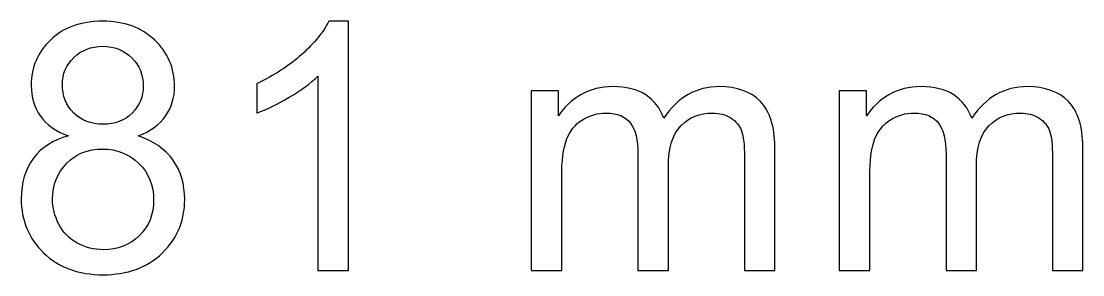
# Model space of a CAD drawing. Header units: millimetres. Extents: x -69 to 39, y -9 to 54.
# Drawn here: x -24.22 to -9.1, y 47.14 to 50.75 of the extents above; entities that cross this region are included whole.
import ezdxf

# ---------------------------------------------------------------- set-up
doc = ezdxf.new("R2010")
doc.units = ezdxf.units.MM
doc.header["$MEASUREMENT"] = 0
doc.layers.add('BG_SILKSCREEN_TOP', color=7, linetype='Continuous')

msp = doc.modelspace()

# ---------------------------------------------------------------- linework, layer by layer
at = {"layer": 'BG_SILKSCREEN_TOP'}
for points, knots in [([(-23.5468, 49.1133), (-23.727, 49.1791), (-23.8604, 49.273), (-23.9476, 49.3956), (-23.9476, 49.3956), (-24.0341, 49.5174), (-24.0777, 49.664), (-24.0777, 49.8343), (-24.0777, 49.8343), (-24.0777, 50.092), (-23.9855, 50.3076), (-23.8003, 50.483), (-23.8003, 50.483), (-23.6151, 50.6583), (-23.3698, 50.7464), (-23.0628, 50.7464), (-23.0628, 50.7464), (-22.7541, 50.7464), (-22.5055, 50.6567), (-22.317, 50.4772), (-22.317, 50.4772), (-22.1293, 50.2978), (-22.0355, 50.0796), (-22.0355, 49.822), (-22.0355, 49.822), (-22.0355, 49.6582), (-22.0783, 49.5158), (-22.1639, 49.394), (-22.1639, 49.394), (-22.2503, 49.273), (-22.3804, 49.1791), (-22.5557, 49.1133), (-22.5557, 49.1133), (-22.3392, 49.0425), (-22.1738, 48.9289), (-22.0602, 48.7709), (-22.0602, 48.7709), (-21.9474, 48.6136), (-21.8906, 48.4251), (-21.8906, 48.207), (-21.8906, 48.207), (-21.8906, 47.9041), (-21.9976, 47.6506), (-22.2108, 47.4448), (-22.2108, 47.4448), (-22.4248, 47.239), (-22.7063, 47.1361), (-23.0553, 47.1361), (-23.0553, 47.1361), (-23.4044, 47.1361), (-23.685, 47.239), (-23.8991, 47.4456), (-23.8991, 47.4456), (-24.1131, 47.6522), (-24.2201, 47.9099), (-24.2201, 48.2185), (-24.2201, 48.2185), (-24.2201, 48.4482), (-24.1616, 48.6408), (-24.0448, 48.7964), (-24.0448, 48.7964), (-23.9287, 48.9511), (-23.7624, 49.0573), (-23.5468, 49.1133)], [0, 0, 0, 0, 0.0625, 0.0625, 0.0625, 0.0625, 0.125, 0.125, 0.125, 0.125, 0.1875, 0.1875, 0.1875, 0.1875, 0.25, 0.25, 0.25, 0.25, 0.3125, 0.3125, 0.3125, 0.3125, 0.375, 0.375, 0.375, 0.375, 0.4375, 0.4375, 0.4375, 0.4375, 0.5, 0.5, 0.5, 0.5, 0.5625, 0.5625, 0.5625, 0.5625, 0.625, 0.625, 0.625, 0.625, 0.6875, 0.6875, 0.6875, 0.6875, 0.75, 0.75, 0.75, 0.75, 0.8125, 0.8125, 0.8125, 0.8125, 0.875, 0.875, 0.875, 0.875, 0.9375, 0.9375, 0.9375, 0.9375, 1, 1, 1, 1]), ([(-19.5592, 47.1962), (-19.5592, 47.1962), (-19.993, 47.1962), (-19.993, 47.1962), (-19.993, 47.1962), (-19.993, 47.1962), (-19.993, 49.9619), (-19.993, 49.9619), (-19.993, 49.9619), (-20.0975, 49.8623), (-20.2342, 49.7627), (-20.4037, 49.6631), (-20.4037, 49.6631), (-20.5741, 49.5635), (-20.7264, 49.4886), (-20.8614, 49.4392), (-20.8614, 49.4392), (-20.8614, 49.4392), (-20.8614, 49.8582), (-20.8614, 49.8582), (-20.8614, 49.8582), (-20.6186, 49.9726), (-20.4062, 50.1109), (-20.2243, 50.2731), (-20.2243, 50.2731), (-20.0432, 50.4361), (-19.914, 50.5933), (-19.8382, 50.7464), (-19.8382, 50.7464), (-19.8382, 50.7464), (-19.5592, 50.7464), (-19.5592, 50.7464), (-19.5592, 50.7464), (-19.5592, 50.7464), (-19.5592, 47.1962), (-19.5592, 47.1962)], [0, 0, 0, 0, 0.1111111, 0.1111111, 0.1111111, 0.1111111, 0.2222222, 0.2222222, 0.2222222, 0.2222222, 0.3333333, 0.3333333, 0.3333333, 0.3333333, 0.4444444, 0.4444444, 0.4444444, 0.4444444, 0.5555556, 0.5555556, 0.5555556, 0.5555556, 0.6666667, 0.6666667, 0.6666667, 0.6666667, 0.7777778, 0.7777778, 0.7777778, 0.7777778, 0.8888889, 0.8888889, 0.8888889, 0.8888889, 1, 1, 1, 1]), ([(-23.634, 49.8492), (-23.634, 49.6821), (-23.5797, 49.5454), (-23.4727, 49.4392), (-23.4727, 49.4392), (-23.3648, 49.3331), (-23.2249, 49.2796), (-23.0529, 49.2796), (-23.0529, 49.2796), (-22.8858, 49.2796), (-22.7483, 49.3322), (-22.6413, 49.4376), (-22.6413, 49.4376), (-22.5343, 49.543), (-22.4816, 49.6722), (-22.4816, 49.8245), (-22.4816, 49.8245), (-22.4816, 49.9842), (-22.5359, 50.1175), (-22.6462, 50.2262), (-22.6462, 50.2262), (-22.7565, 50.3348), (-22.8932, 50.3891), (-23.0578, 50.3891), (-23.0578, 50.3891), (-23.2233, 50.3891), (-23.3607, 50.3356), (-23.4702, 50.2303), (-23.4702, 50.2303), (-23.5797, 50.1241), (-23.634, 49.9965), (-23.634, 49.8492)], [0, 0, 0, 0, 0.125, 0.125, 0.125, 0.125, 0.25, 0.25, 0.25, 0.25, 0.375, 0.375, 0.375, 0.375, 0.5, 0.5, 0.5, 0.5, 0.625, 0.625, 0.625, 0.625, 0.75, 0.75, 0.75, 0.75, 0.875, 0.875, 0.875, 0.875, 1, 1, 1, 1]), ([(-16.9539, 47.1962), (-16.9539, 47.1962), (-16.9539, 49.757), (-16.9539, 49.757), (-16.9539, 49.757), (-16.9539, 49.757), (-16.5662, 49.757), (-16.5662, 49.757), (-16.5662, 49.757), (-16.5662, 49.757), (-16.5662, 49.3981), (-16.5662, 49.3981), (-16.5662, 49.3981), (-16.4856, 49.5232), (-16.3786, 49.6244), (-16.2452, 49.7002), (-16.2452, 49.7002), (-16.1119, 49.7767), (-15.9596, 49.8154), (-15.7892, 49.8154), (-15.7892, 49.8154), (-15.5999, 49.8154), (-15.4443, 49.7759), (-15.3233, 49.6969), (-15.3233, 49.6969), (-15.2015, 49.6179), (-15.1159, 49.5084), (-15.0665, 49.3668), (-15.0665, 49.3668), (-14.8632, 49.6656), (-14.5998, 49.8154), (-14.2755, 49.8154), (-14.2755, 49.8154), (-14.0211, 49.8154), (-13.826, 49.7446), (-13.6894, 49.6039), (-13.6894, 49.6039), (-13.5528, 49.4631), (-13.4844, 49.2466), (-13.4844, 48.9544), (-13.4844, 48.9544), (-13.4844, 48.9544), (-13.4844, 47.1962), (-13.4844, 47.1962), (-13.4844, 47.1962), (-13.4844, 47.1962), (-13.9158, 47.1962), (-13.9158, 47.1962), (-13.9158, 47.1962), (-13.9158, 47.1962), (-13.9158, 48.8095), (-13.9158, 48.8095), (-13.9158, 48.8095), (-13.9158, 48.9832), (-13.9297, 49.1083), (-13.9577, 49.1849), (-13.9577, 49.1849), (-13.9865, 49.2606), (-14.0376, 49.3224), (-14.1108, 49.3693), (-14.1108, 49.3693), (-14.1849, 49.4154), (-14.2722, 49.4392), (-14.3718, 49.4392), (-14.3718, 49.4392), (-14.552, 49.4392), (-14.701, 49.3791), (-14.8204, 49.259), (-14.8204, 49.259), (-14.9389, 49.1396), (-14.999, 48.9478), (-14.999, 48.6844), (-14.999, 48.6844), (-14.999, 48.6844), (-14.999, 47.1962), (-14.999, 47.1962), (-14.999, 47.1962), (-14.999, 47.1962), (-15.4328, 47.1962), (-15.4328, 47.1962), (-15.4328, 47.1962), (-15.4328, 47.1962), (-15.4328, 48.8598), (-15.4328, 48.8598), (-15.4328, 48.8598), (-15.4328, 49.0532), (-15.4682, 49.1981), (-15.539, 49.2944), (-15.539, 49.2944), (-15.6098, 49.3907), (-15.725, 49.4392), (-15.8863, 49.4392), (-15.8863, 49.4392), (-16.0082, 49.4392), (-16.1209, 49.4071), (-16.2246, 49.3421), (-16.2246, 49.3421), (-16.3284, 49.2779), (-16.4041, 49.1841), (-16.4502, 49.0606), (-16.4502, 49.0606), (-16.4971, 48.9363), (-16.5201, 48.7577), (-16.5201, 48.5247), (-16.5201, 48.5247), (-16.5201, 48.5247), (-16.5201, 47.1962), (-16.5201, 47.1962), (-16.5201, 47.1962), (-16.5201, 47.1962), (-16.9539, 47.1962), (-16.9539, 47.1962)], [0, 0, 0, 0, 0.0357143, 0.0357143, 0.0357143, 0.0357143, 0.0714286, 0.0714286, 0.0714286, 0.0714286, 0.1071429, 0.1071429, 0.1071429, 0.1071429, 0.1428571, 0.1428571, 0.1428571, 0.1428571, 0.1785714, 0.1785714, 0.1785714, 0.1785714, 0.2142857, 0.2142857, 0.2142857, 0.2142857, 0.25, 0.25, 0.25, 0.25, 0.2857143, 0.2857143, 0.2857143, 0.2857143, 0.3214286, 0.3214286, 0.3214286, 0.3214286, 0.3571429, 0.3571429, 0.3571429, 0.3571429, 0.3928571, 0.3928571, 0.3928571, 0.3928571, 0.4285714, 0.4285714, 0.4285714, 0.4285714, 0.4642857, 0.4642857, 0.4642857, 0.4642857, 0.5, 0.5, 0.5, 0.5, 0.5357143, 0.5357143, 0.5357143, 0.5357143, 0.5714286, 0.5714286, 0.5714286, 0.5714286, 0.6071429, 0.6071429, 0.6071429, 0.6071429, 0.6428571, 0.6428571, 0.6428571, 0.6428571, 0.6785714, 0.6785714, 0.6785714, 0.6785714, 0.7142857, 0.7142857, 0.7142857, 0.7142857, 0.75, 0.75, 0.75, 0.75, 0.7857143, 0.7857143, 0.7857143, 0.7857143, 0.8214286, 0.8214286, 0.8214286, 0.8214286, 0.8571429, 0.8571429, 0.8571429, 0.8571429, 0.8928571, 0.8928571, 0.8928571, 0.8928571, 0.9285714, 0.9285714, 0.9285714, 0.9285714, 0.9642857, 0.9642857, 0.9642857, 0.9642857, 1, 1, 1, 1]), ([(-12.5655, 47.1962), (-12.5655, 47.1962), (-12.5655, 49.757), (-12.5655, 49.757), (-12.5655, 49.757), (-12.5655, 49.757), (-12.1778, 49.757), (-12.1778, 49.757), (-12.1778, 49.757), (-12.1778, 49.757), (-12.1778, 49.3981), (-12.1778, 49.3981), (-12.1778, 49.3981), (-12.0972, 49.5232), (-11.9902, 49.6244), (-11.8568, 49.7002), (-11.8568, 49.7002), (-11.7235, 49.7767), (-11.5712, 49.8154), (-11.4008, 49.8154), (-11.4008, 49.8154), (-11.2115, 49.8154), (-11.0559, 49.7759), (-10.9349, 49.6969), (-10.9349, 49.6969), (-10.8131, 49.6179), (-10.7275, 49.5084), (-10.6781, 49.3668), (-10.6781, 49.3668), (-10.4748, 49.6656), (-10.2114, 49.8154), (-9.8871, 49.8154), (-9.8871, 49.8154), (-9.6327, 49.8154), (-9.4376, 49.7446), (-9.301, 49.6039), (-9.301, 49.6039), (-9.1644, 49.4631), (-9.096, 49.2466), (-9.096, 48.9544), (-9.096, 48.9544), (-9.096, 48.9544), (-9.096, 47.1962), (-9.096, 47.1962), (-9.096, 47.1962), (-9.096, 47.1962), (-9.5274, 47.1962), (-9.5274, 47.1962), (-9.5274, 47.1962), (-9.5274, 47.1962), (-9.5274, 48.8095), (-9.5274, 48.8095), (-9.5274, 48.8095), (-9.5274, 48.9832), (-9.5413, 49.1083), (-9.5693, 49.1849), (-9.5693, 49.1849), (-9.5981, 49.2606), (-9.6492, 49.3224), (-9.7224, 49.3693), (-9.7224, 49.3693), (-9.7965, 49.4154), (-9.8838, 49.4392), (-9.9834, 49.4392), (-9.9834, 49.4392), (-10.1636, 49.4392), (-10.3126, 49.3791), (-10.432, 49.259), (-10.432, 49.259), (-10.5505, 49.1396), (-10.6106, 48.9478), (-10.6106, 48.6844), (-10.6106, 48.6844), (-10.6106, 48.6844), (-10.6106, 47.1962), (-10.6106, 47.1962), (-10.6106, 47.1962), (-10.6106, 47.1962), (-11.0444, 47.1962), (-11.0444, 47.1962), (-11.0444, 47.1962), (-11.0444, 47.1962), (-11.0444, 48.8598), (-11.0444, 48.8598), (-11.0444, 48.8598), (-11.0444, 49.0532), (-11.0798, 49.1981), (-11.1506, 49.2944), (-11.1506, 49.2944), (-11.2214, 49.3907), (-11.3366, 49.4392), (-11.4979, 49.4392), (-11.4979, 49.4392), (-11.6198, 49.4392), (-11.7325, 49.4071), (-11.8362, 49.3421), (-11.8362, 49.3421), (-11.94, 49.2779), (-12.0157, 49.1841), (-12.0618, 49.0606), (-12.0618, 49.0606), (-12.1087, 48.9363), (-12.1317, 48.7577), (-12.1317, 48.5247), (-12.1317, 48.5247), (-12.1317, 48.5247), (-12.1317, 47.1962), (-12.1317, 47.1962), (-12.1317, 47.1962), (-12.1317, 47.1962), (-12.5655, 47.1962), (-12.5655, 47.1962)], [0, 0, 0, 0, 0.0357143, 0.0357143, 0.0357143, 0.0357143, 0.0714286, 0.0714286, 0.0714286, 0.0714286, 0.1071429, 0.1071429, 0.1071429, 0.1071429, 0.1428571, 0.1428571, 0.1428571, 0.1428571, 0.1785714, 0.1785714, 0.1785714, 0.1785714, 0.2142857, 0.2142857, 0.2142857, 0.2142857, 0.25, 0.25, 0.25, 0.25, 0.2857143, 0.2857143, 0.2857143, 0.2857143, 0.3214286, 0.3214286, 0.3214286, 0.3214286, 0.3571429, 0.3571429, 0.3571429, 0.3571429, 0.3928571, 0.3928571, 0.3928571, 0.3928571, 0.4285714, 0.4285714, 0.4285714, 0.4285714, 0.4642857, 0.4642857, 0.4642857, 0.4642857, 0.5, 0.5, 0.5, 0.5, 0.5357143, 0.5357143, 0.5357143, 0.5357143, 0.5714286, 0.5714286, 0.5714286, 0.5714286, 0.6071429, 0.6071429, 0.6071429, 0.6071429, 0.6428571, 0.6428571, 0.6428571, 0.6428571, 0.6785714, 0.6785714, 0.6785714, 0.6785714, 0.7142857, 0.7142857, 0.7142857, 0.7142857, 0.75, 0.75, 0.75, 0.75, 0.7857143, 0.7857143, 0.7857143, 0.7857143, 0.8214286, 0.8214286, 0.8214286, 0.8214286, 0.8571429, 0.8571429, 0.8571429, 0.8571429, 0.8928571, 0.8928571, 0.8928571, 0.8928571, 0.9285714, 0.9285714, 0.9285714, 0.9285714, 0.9642857, 0.9642857, 0.9642857, 0.9642857, 1, 1, 1, 1]), ([(-23.7739, 48.2161), (-23.7739, 48.0926), (-23.7443, 47.9724), (-23.6859, 47.8572), (-23.6859, 47.8572), (-23.6274, 47.7411), (-23.5402, 47.6514), (-23.4241, 47.588), (-23.4241, 47.588), (-23.308, 47.5246), (-23.1838, 47.4925), (-23.0504, 47.4925), (-23.0504, 47.4925), (-22.843, 47.4925), (-22.6718, 47.5592), (-22.5368, 47.6934), (-22.5368, 47.6934), (-22.4018, 47.8267), (-22.3343, 47.9963), (-22.3343, 48.2021), (-22.3343, 48.2021), (-22.3343, 48.4111), (-22.4034, 48.584), (-22.5425, 48.7206), (-22.5425, 48.7206), (-22.6816, 48.8573), (-22.8561, 48.9256), (-23.0652, 48.9256), (-23.0652, 48.9256), (-23.2694, 48.9256), (-23.4381, 48.8581), (-23.5723, 48.7231), (-23.5723, 48.7231), (-23.7064, 48.5873), (-23.7739, 48.4186), (-23.7739, 48.2161)], [0, 0, 0, 0, 0.1111111, 0.1111111, 0.1111111, 0.1111111, 0.2222222, 0.2222222, 0.2222222, 0.2222222, 0.3333333, 0.3333333, 0.3333333, 0.3333333, 0.4444444, 0.4444444, 0.4444444, 0.4444444, 0.5555556, 0.5555556, 0.5555556, 0.5555556, 0.6666667, 0.6666667, 0.6666667, 0.6666667, 0.7777778, 0.7777778, 0.7777778, 0.7777778, 0.8888889, 0.8888889, 0.8888889, 0.8888889, 1, 1, 1, 1])]:
    msp.add_open_spline(points, degree=3, knots=knots, dxfattribs=at)

doc.saveas('drawing.dxf')
